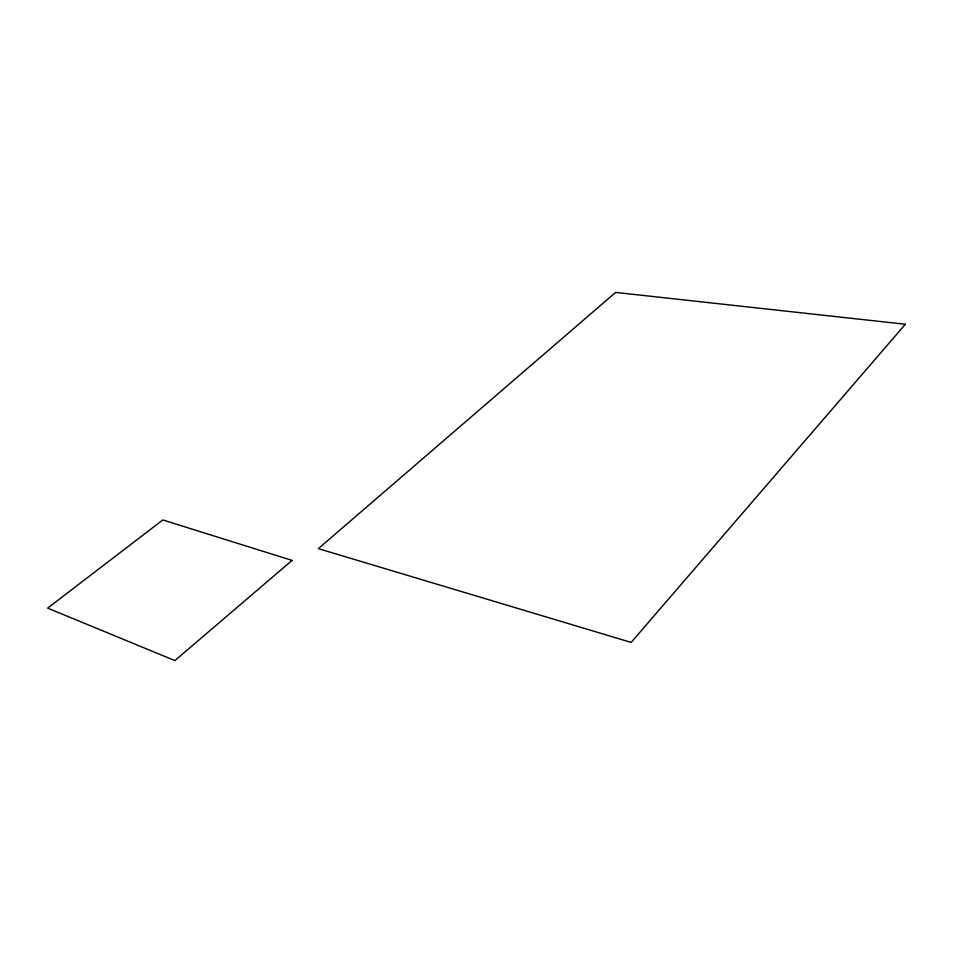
<?xml version="1.0" encoding="UTF-8"?>
<svg xmlns="http://www.w3.org/2000/svg" width="953" height="953" viewBox="0 0 953 953"><rect width="100%" height="100%" fill="white"/><g stroke="black" fill="none" stroke-linecap="round" stroke-linejoin="round"><path stroke-width="1.43" d="M905.35 324.246L631.16 642.429L318.362 548.642L615.614 292.416L905.35 324.246M292.059 560.4L174.887 660.584L47.65 608.121L162.82 519.957L292.059 560.4"/></g></svg>
